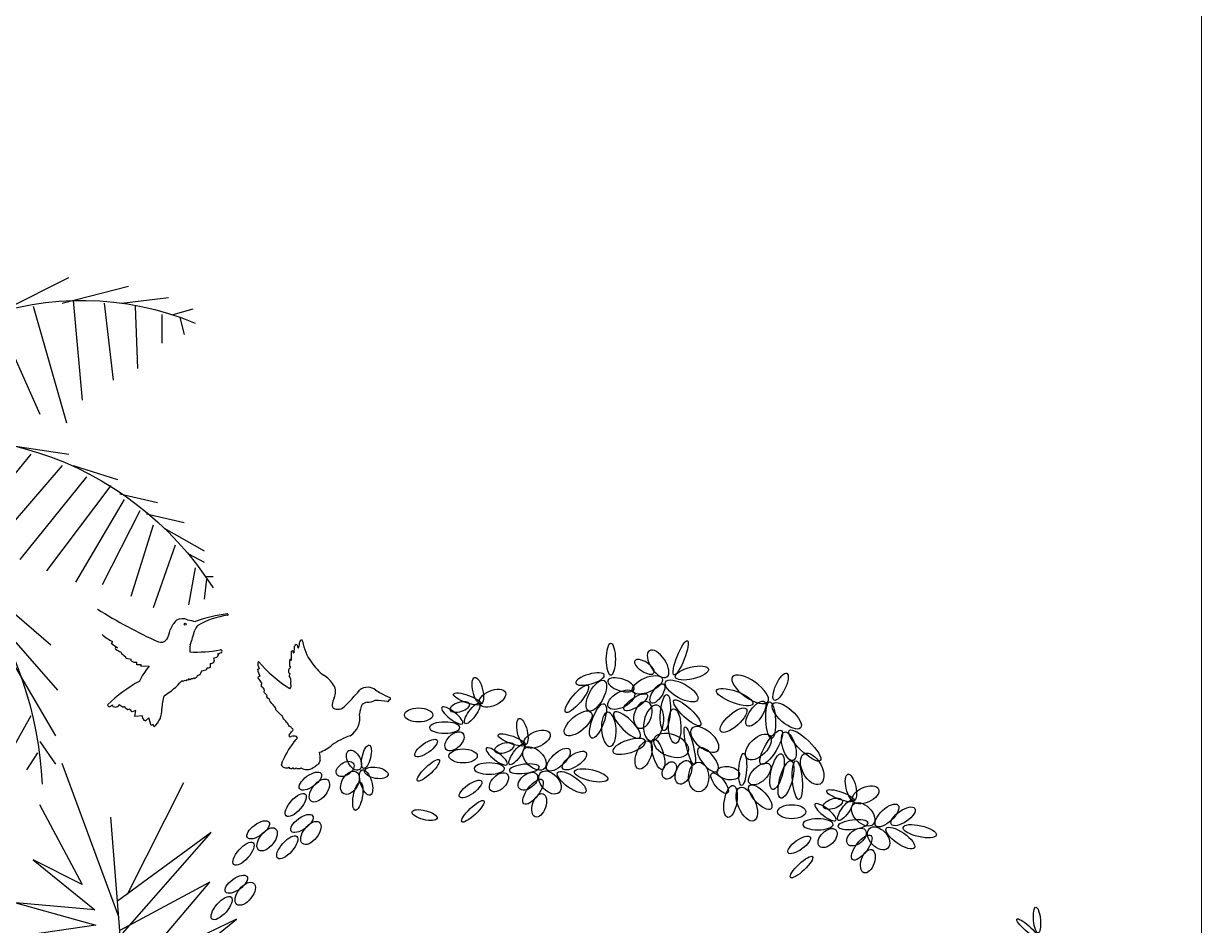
# Model space of a CAD drawing. Header units: millimetres. Extents: x 485872 to 486142, y -52344 to -52207.
# Drawn here: x 485877.634 to 485881.462, y -52334.176 to -52331.244 of the extents above; entities that cross this region are included whole.
import ezdxf

# ---------------------------------------------------------------- set-up
doc = ezdxf.new("R2010")
doc.units = ezdxf.units.MM
doc.header["$LTSCALE"] = 15

# ---------------------------------------------------------------- blocks, each defined once
blk = doc.blocks.new('E39')
at = {"color": 97}
for p, q in [((36.4331, 15.4084), (36.3248, 15.463)), ((36.2321, 15.4184), (36.1509, 15.4283)), ((36.263, 15.4184), (36.2475, 15.2845)), ((36.3171, 15.4233), (36.3016, 15.2498)), ((36.1431, 15.3985), (36.1083, 15.4084)), ((36.3867, 15.4134), (36.3287, 15.2102)), ((36.4524, 15.3985), (36.3751, 15.2251)), ((36.1315, 15.3936), (36.1238, 15.3638)), ((36.4254, 15.1705), (36.3248, 15.1557)), ((36.3906, 15.1557), (36.4717, 15.0566)), ((36.3171, 15.1359), (36.2398, 15.1111)), ((36.3364, 15.1359), (36.4215, 15.0367)), ((36.2939, 15.116), (36.4099, 14.9723)), ((36.2514, 15.1012), (36.3635, 14.9525)), ((36.2359, 15.0863), (36.1702, 15.0714)), ((36.2282, 15.0764), (36.3132, 14.9327)), ((36.1895, 15.0516), (36.1238, 15.0367)), ((36.1586, 15.0268), (36.089, 14.9872)), ((36.1161, 14.9822), (36.089, 14.9673)), ((36.1045, 14.9574), (36.1161, 14.893)), ((36.0852, 14.9426), (36.0736, 14.9426)), ((36.0852, 14.9376), (36.089, 14.9029)), ((36.3751, 14.6551), (36.348, 14.6155)), ((36.379, 14.6353), (36.3983, 14.6056))]:
    blk.add_line(p, q, dxfattribs=at)
at = {"color": 84}
for p, q in [((36.3364, 15.4184), (36.2205, 15.4481)), ((36.1625, 15.3985), (36.1625, 15.349)), ((36.2089, 15.4134), (36.205, 15.3044)), ((36.2011, 15.0566), (36.2668, 14.9277)), ((36.1779, 15.0318), (36.2166, 14.9079)), ((36.1393, 14.9971), (36.1779, 14.888)), ((36.4949, 14.9426), (36.3558, 14.8236)), ((36.4524, 14.8682), (36.3442, 14.7443)), ((36.4176, 14.784), (36.348, 14.665)), ((36.3906, 14.6997), (36.4408, 14.6105))]:
    blk.add_line(p, q, dxfattribs=at)
at = {"color": 97}
for centre, radius, start, end in [((36.303, 14.9052), 0.518, 27.6712, 112.5305), ((36.5525, 14.618), 0.5677, 68.3831, 147.5322), ((37.0256, 14.5512), 0.655, 113.7592, 177.4133)]:
    blk.add_arc(centre, radius, start, end, dxfattribs=at)
blk = doc.blocks.new('e48')
at = {"color": 100}
for p, q in [((26.378, 10.443), (26.5088, 10.7969)), ((26.3581, 10.4955), (26.228, 10.753)), ((26.5615, 10.7023), (26.4623, 10.5173)), ((26.3745, 10.3985), (26.1646, 10.6376)), ((26.1646, 10.6376), (26.3809, 10.4788)), ((26.5754, 10.5746), (26.4336, 10.4593)), ((26.4623, 10.5173), (26.5754, 10.5746)), ((26.3327, 10.3288), (26.1674, 10.5228)), ((26.1674, 10.5228), (26.3755, 10.4112)), ((26.6156, 10.4749), (26.4307, 10.4234)), ((26.4336, 10.4593), (26.6156, 10.4749)), ((26.344, 10.2435), (26.1063, 10.4373)), ((26.1063, 10.4373), (26.3675, 10.3121)), ((26.4307, 10.4234), (26.6154, 10.3966))]:
    blk.add_line(p, q, dxfattribs=at)
at = {"color": 97}
blk.add_line((26.3447, 10.0264), (26.3964, 10.6733), dxfattribs=at)
blk = doc.blocks.new('m4')
at = {"color": 60, "extrusion": (0, 0, -1)}
for centre, major_axis, ratio in [((1153027.7, 194071.54), (-1.83, 4.63), 0.208689), ((1153000.65, 194063.72), (-1.69, 3.64), 0.329118), ((1153024.65, 194067.45), (-4.5, 1.08), 0.34686), ((1153082.63, 194062.66), (0.83, 3.57), 0.360462), ((1153013.07, 194060.92), (4.92, 1.81), 0.306393), ((1153078.67, 194060.65), (-3.51, 1.56), 0.540694), ((1153085.5, 194060.42), (3.7, 1.33), 0.264339), ((1153084.18, 194056.46), (-1.92, 2.71), 0.313033), ((1153070.58, 194051.56), (0.83, 3.57), 0.360462), ((1153066.62, 194049.55), (-3.51, 1.56), 0.540694), ((1153073.45, 194049.32), (3.7, 1.33), 0.264339), ((1153072.14, 194045.36), (-1.92, 2.71), 0.313033), ((1153010.9, 194041.31), (-0.29, 4.36), 0.237905), ((1153056.47, 194043.73), (-3.17, 2.17), 0.417809), ((1153060.83, 194043.97), (-2.98, 2.82), 0.437157), ((1153067.3, 194044.27), (2.73, 2.7), 0.614425), ((1153112.8, 194044.76), (-0.76, 3.14), 0.35072), ((1153116.2, 194043.84), (1.38, 2.63), 0.572499), ((1152981.58, 194036.44), (0.83, 3.57), 0.360462), ((1152977.62, 194034.43), (-3.51, 1.56), 0.540694), ((1152984.45, 194034.2), (3.7, 1.33), 0.264339), ((1152978.29, 194029.15), (2.73, 2.7), 0.614425), ((1152983.13, 194030.24), (-1.92, 2.71), 0.313033), ((1152967.46, 194028.61), (-3.17, 2.17), 0.417809), ((1152971.83, 194028.85), (-2.98, 2.82), 0.437157)]:
    blk.add_ellipse(centre, major_axis=major_axis, ratio=ratio, dxfattribs=at)
at = {"color": 60}
for centre, major_axis, ratio in [((1153033.81, 194069.92), (2.38, 3.55), 0.485521), ((1153046.61, 194071.19), (0, 4.28), 0.308968), ((1153037.53, 194069.12), (2.56, 1.66), 0.432555), ((1153008.89, 194063.03), (4.78, 3.36), 0.403503), ((1153043.86, 194064.24), (3.57, 1.15), 0.427525), ((1153089.56, 194055.95), (2.83, 2.19), 0.290128), ((1153091.6, 194052.66), (4.1, 0), 0.368132), ((1153077.51, 194044.85), (2.83, 2.19), 0.290128), ((1153079.55, 194041.56), (4.1, 0), 0.368132), ((1152988.51, 194029.73), (2.83, 2.19), 0.290128), ((1152990.55, 194026.44), (4.1, 0), 0.368132)]:
    blk.add_ellipse(centre, major_axis=major_axis, ratio=ratio, dxfattribs=at)
for centre, major_axis, ratio in [((1153052.24, 194065.81), (-3.86, 1.1), 0.329118), ((1153035.01, 194053.91), (-0.93, 4.8), 0.540694), ((1153037.92, 194056.1), (-1.18, 3.56), 0.628714), ((1153042.23, 194053.37), (3.49, 3.42), 0.328278), ((1153047.17, 194052.18), (0.32, 4.62), 0.428474), ((1153021.18, 194049.44), (3.54, 2.98), 0.510088), ((1153030.3, 194047.83), (4.67, 1.72), 0.588123), ((1153041.65, 194047.57), (-4.4, 1.43), 0.367264), ((1153020.3, 194043.96), (2.53, 3.12), 0.423152), ((1153014.79, 194040.31), (3.11, 0.48), 0.540694), ((1153070.03, 194041.49), (-4.07, 0.48), 0.299107), ((1152981.03, 194026.37), (-4.07, 0.48), 0.299107)]:
    blk.add_ellipse(centre, major_axis=major_axis, ratio=ratio, start_param=3.141593, end_param=9.424778, dxfattribs=at)
at = {"color": 60, "extrusion": (0, 0, -1)}
for centre, major_axis, ratio in [((1153027.46, 194062.58), (4.35, 2.42), 0.398406), ((1153034, 194061.91), (-1.69, 2.55), 0.432555), ((1153036.71, 194064.24), (-4.01, 1.72), 0.454183), ((1153050.54, 194061.32), (-2.16, 4.09), 0.428474), ((1153055.83, 194060.43), (-3.03, 3.61), 0.28036), ((1153031.85, 194056.71), (-0.42, 4.87), 0.270347), ((1153039.88, 194059.52), (-3.14, 2.06), 0.35208), ((1153043.81, 194060.22), (-3.53, 1.91), 0.517185), ((1152998.97, 194055.84), (3.74, 3.28), 0.398406), ((1153003.33, 194054.7), (0.28, 4.97), 0.265604), ((1153007.34, 194056.41), (-2.35, 3.26), 0.423152), ((1153013.39, 194054.68), (-3.46, 3.07), 0.367264), ((1153025.92, 194056.65), (3.61, 3.42), 0.265604), ((1153050.09, 194054.45), (-1.71, 4.67), 0.322519), ((1153087.53, 194058.24), (-2.57, 0.85), 0.488369), ((1153098.67, 194056.08), (-3.84, 0), 0.49154), ((1153029.34, 194053.04), (0.2, 4.71), 0.360462), ((1153055.45, 194053.8), (-3.53, 2.99), 0.448878), ((1152994.09, 194047.79), (4.2, 4.07), 0.274382), ((1152998.41, 194047.61), (1.14, 3.85), 0.423152), ((1153003.19, 194047.31), (-2.75, 4.56), 0.30137), ((1153025.25, 194047.74), (1.24, 5.09), 0.180231), ((1153088.96, 194048.94), (-2.22, 2.22), 0.600771), ((1153006.67, 194047.4), (-3.07, 3.1), 0.540694), ((1153033.81, 194045.43), (1.16, 4.12), 0.331037), ((1153037.75, 194045.23), (-1.39, 3.77), 0.493677), ((1153075.49, 194047.14), (-2.57, 0.85), 0.488369), ((1153096.66, 194047.1), (-2.97, 2.14), 0.360462), ((1152992.11, 194041.47), (2.14, 4.1), 0.571299), ((1153001.61, 194040.74), (-1.17, 4.84), 0.322519), ((1153086.62, 194044.98), (-3.84, 0), 0.49154), ((1152996.1, 194038.44), (0.42, 5.22), 0.252324), ((1152999.18, 194038.61), (-1.4, 5.05), 0.324416), ((1153006.3, 194040.09), (-2.69, 2.61), 0.528119), ((1153022.83, 194039.24), (0, 4.02), 0.681744), ((1153026.93, 194040.53), (-1.32, 3.14), 0.582286), ((1153030.78, 194041.05), (-1.25, 2.2), 0.671206), ((1153096.03, 194041.08), (-2.97, 2.83), 0.253091), ((1153110.12, 194040.39), (3.18, 0.55), 0.467627), ((1153118.57, 194041.46), (-2.23, 1.53), 0.627902), ((1153017.15, 194037.6), (2.14, 2.65), 0.38819), ((1153051.96, 194039.71), (4.51, 1.03), 0.326457), ((1153057.22, 194037.85), (3.81, 2.62), 0.34686), ((1153063.09, 194037.78), (2.49, 2.69), 0.643683), ((1153067.68, 194035.28), (-2.48, 3.27), 0.39114), ((1153069.08, 194038.12), (-2.37, 1.93), 0.617936), ((1153076.91, 194037.84), (-2.22, 2.22), 0.600771), ((1153112.88, 194037.79), (1.05, 3.42), 0.422005), ((1153117.27, 194037.71), (-1.69, 2.96), 0.637741), ((1153125.55, 194035.59), (-2.26, 2.89), 0.540694), ((1153127.97, 194038.16), (-2.9, 2.09), 0.44838), ((1153006.14, 194033.82), (2.9, 3.14), 0.397244), ((1153009.8, 194031.91), (1.9, 4.5), 0.482762), ((1153014.19, 194032.65), (-0.72, 4.31), 0.389299), ((1153084.62, 194036), (-2.97, 2.14), 0.360462), ((1153115.13, 194034.01), (-0.68, 3.78), 0.319501), ((1152986.48, 194032.02), (-2.57, 0.85), 0.488369), ((1153066.01, 194031.58), (-1.06, 3.14), 0.540694), ((1153083.98, 194029.98), (-2.97, 2.83), 0.253091), ((1153131.95, 194031.69), (-2.59, 2.96), 0.408524), ((1152997.62, 194029.86), (-3.84, 0), 0.49154), ((1153097.06, 194028.96), (3.38, 0.88), 0.351451), ((1153130.27, 194026.68), (-2.9, 2.09), 0.44838), ((1152962.96, 194024.59), (4.51, 1.03), 0.326457), ((1152968.21, 194022.72), (3.81, 2.62), 0.34686), ((1153127.85, 194024.11), (-2.26, 2.89), 0.540694), ((1153142.12, 194024.96), (-2.9, 2.09), 0.44838), ((1152974.09, 194022.66), (2.49, 2.69), 0.643683), ((1152978.67, 194020.16), (-2.48, 3.27), 0.39114), ((1152980.08, 194023), (-2.37, 1.93), 0.617936), ((1152987.91, 194022.72), (-2.22, 2.22), 0.600771), ((1152995.62, 194020.88), (-2.97, 2.14), 0.360462), ((1153134.25, 194020.21), (-2.59, 2.96), 0.408524), ((1153139.7, 194022.38), (-2.26, 2.89), 0.540694), ((1152977, 194016.46), (-1.06, 3.14), 0.540694), ((1153146.1, 194018.49), (-2.59, 2.96), 0.408524), ((1152994.98, 194014.86), (-2.97, 2.83), 0.253091), ((1153145.63, 194007.65), (-2.26, 2.89), 0.540694), ((1153148.05, 194010.23), (-2.9, 2.09), 0.44838), ((1153152.03, 194003.75), (-2.59, 2.96), 0.408524)]:
    blk.add_ellipse(centre, major_axis=major_axis, ratio=ratio, start_param=3.141593, end_param=9.424778, dxfattribs=at)
at = {"color": 116, "extrusion": (0, 0, -1)}
for centre, major_axis, ratio in [((1152931.2, 194000.5), (0.31, 3.48), 0.270347), ((1152933.9, 193998.35), (2.75, 2.43), 0.205978)]:
    blk.add_ellipse(centre, major_axis=major_axis, ratio=ratio, dxfattribs=at)

msp = doc.modelspace()

# ---------------------------------------------------------------- linework, layer by layer
at = {"linetype": 'Continuous', "lineweight": 13}
msp.add_line((485881.4616, -52334.3766), (485881.4616, -52331.0968), dxfattribs=at)
for p, q in [((485877.9388, -52333.2747), (485877.9188, -52333.259)), ((485877.9674, -52333.3083), (485877.9645, -52333.3011)), ((485878.264, -52333.2919), (485878.2676, -52333.2969)), ((485878.5044, -52333.3127), (485878.5044, -52333.2839)), ((485877.9831, -52333.3111), (485877.9674, -52333.3083)), ((485877.9831, -52333.3154), (485877.9831, -52333.3111)), ((485878.0017, -52333.3283), (485878.0017, -52333.3197)), ((485878.016, -52333.3283), (485878.0017, -52333.3283)), ((485878.016, -52333.334), (485878.016, -52333.3283)), ((485878.0417, -52333.3333), (485878.016, -52333.334)), ((485878.229, -52333.339), (485878.2269, -52333.3461)), ((485878.2397, -52333.3247), (485878.2405, -52333.3369)), ((485878.1647, -52333.3769), (485878.1618, -52333.3811)), ((485878.169, -52333.379), (485878.1647, -52333.3769)), ((485878.1697, -52333.374), (485878.169, -52333.379)), ((485878.174, -52333.3776), (485878.1697, -52333.374)), ((485878.179, -52333.3747), (485878.174, -52333.3776)), ((485878.1833, -52333.3747), (485878.179, -52333.3747)), ((485878.1868, -52333.3711), (485878.1833, -52333.3747)), ((485878.2061, -52333.3611), (485878.1983, -52333.364)), ((485878.2119, -52333.349), (485878.2061, -52333.3611)), ((485878.2269, -52333.3461), (485878.2119, -52333.349)), ((485878.1518, -52333.3833), (485878.1482, -52333.3804)), ((485878.1575, -52333.3797), (485878.1518, -52333.3833)), ((485878.1618, -52333.3811), (485878.1575, -52333.3797)), ((485878.4159, -52333.4138), (485878.4163, -52333.412)), ((485877.9574, -52333.4676), (485877.9445, -52333.459)), ((485877.9717, -52333.4754), (485877.9645, -52333.469)), ((485877.9788, -52333.4726), (485877.9717, -52333.4754)), ((485877.9867, -52333.4818), (485877.9788, -52333.4726)), ((485877.9981, -52333.4768), (485877.9867, -52333.4818)), ((485877.9953, -52333.4968), (485877.9981, -52333.4768)), ((485878.0203, -52333.4947), (485877.9953, -52333.4968)), ((485878.0217, -52333.5026), (485878.0203, -52333.4947)), ((485878.041, -52333.5011), (485878.031, -52333.5097)), ((485878.0489, -52333.5261), (485878.041, -52333.5011)), ((485878.0546, -52333.5226), (485878.0489, -52333.5261)), ((485878.0582, -52333.5304), (485878.0546, -52333.5226)), ((485878.4988, -52333.5288), (485878.4981, -52333.5284)), ((485878.4996, -52333.5291), (485878.4988, -52333.5288)), ((485878.4714, -52333.6533), (485878.4767, -52333.6398)), ((485878.598, -52333.6381), (485878.5948, -52333.6477)), ((485878.5948, -52333.6477), (485878.5895, -52333.6526))]:
    msp.add_line(p, q)
msp.add_circle((485878.1589, -52333.1963), 0.00347)
for centre, radius, start, end in [((485878.7957, -52331.6697), 1.7419, 238.0436, 245.4431), ((485878.1816, -52333.2404), 0.0757, 131.8188, 160.1451), ((485878.1507, -52333.218), 0.0393, 66.9561, 120.0453), ((485878.4099, -52332.1449), 1.0652, 256.7721, 258.19), ((485878.3606, -52333.6598), 0.5014, 97.4568, 109.6629), ((485878.3302, -52333.4229), 0.2575, 97.5938, 120.2706), ((485878.2959, -52333.1651), 0.00253, 278.0901, 98.1842), ((485878.0138, -52333.1966), 0.0983, 329.2225, 349.3558), ((485876.9021, -52332.8383), 1.3426, 341.5137, 343.6542), ((485878.2251, -52333.2272), 0.0363, 132.6568, 162.3584), ((485877.9967, -52333.1093), 0.1617, 228.1192, 242.9072), ((485877.9124, -52333.2497), 0.0113, 304.668, 341.5474), ((485878.0798, -52333.2311), 0.0242, 250.6934, 319.5315), ((485878.2546, -52333.2804), 0.0809, 168.2844, 184.5574), ((485878.52, -52333.2682), 0.00531, 97.0553, 172.8925), ((485878.5169, -52333.2708), 0.0082, 0.4018, 72.5865), ((485878.4597, -52333.2495), 0.0718, 341.3473, 356.7903), ((485878.536, -52333.2529), 0.00473, 13.0787, 187.1744), ((485878.6986, -52333.2268), 0.1599, 189.0087, 215.8097), ((485877.9352, -52333.2754), 0.00364, 11.2652, 258.6882), ((485877.9776, -52333.2148), 0.0773, 236.0822, 248.6641), ((485877.9773, -52333.2727), 0.0311, 206.9813, 245.8595), ((485878.1903, -52332.7778), 0.5093, 268.1592, 279.2976), ((485878.2535, -52333.2896), 0.0159, 269.2418, 332.6445), ((485878.267, -52333.2864), 0.0062, 241.6044, 335.2379), ((485878.2745, -52333.2847), 0.00466, 246.8873, 113.1102), ((485878.5063, -52333.2872), 0.00384, 347.9187, 119.1279), ((485878.5116, -52333.288), 0.00157, 179.5612, 330.3215), ((485878.3269, -52333.2633), 0.1878, 352.2035, 358.7137), ((485878.5263, -52333.2716), 0.00159, 143.4969, 329.0897), ((485877.9971, -52333.2974), 0.0228, 232.2582, 281.7729), ((485878.1788, -52333.4541), 0.1827, 138.6227, 156.7205), ((485878.2259, -52333.2907), 0.0484, 273.7052, 287.5172), ((485878.2405, -52333.3127), 0.012, 266.5859, 298.4523), ((485878.244, -52333.3135), 0.01, 282.2965, 357.1848), ((485878.2561, -52333.3095), 0.00493, 124.0175, 245.5167), ((485878.394, -52333.3348), 0.00816, 268.1734, 312.9139), ((485878.4219, -52333.3263), 0.0266, 160.4597, 213.0142), ((485878.723, -52333.0448), 0.4251, 219.8901, 238.2125), ((485878.5063, -52333.3486), 0.0118, 122.5885, 236.6515), ((485878.5008, -52333.3139), 0.00239, 70.9077, 208.568), ((485877.7865, -52333.3296), 0.7123, 359.5994, 1.1702), ((485878.4995, -52333.3366), 0.00212, 282.8799, 109.5594), ((485878.503, -52333.3121), 0.00153, 163.3002, 338.6054), ((485878.7302, -52333.2079), 0.1966, 214.91, 231.8899), ((485878.1897, -52333.3692), 0.00347, 214.5461, 325.4532), ((485878.1907, -52333.3638), 0.00762, 284.4476, 358.1873), ((485878.5444, -52333.3068), 0.1549, 193.5118, 202.2727), ((485878.4161, -52333.3917), 0.0302, 119.9383, 133.7563), ((485878.4066, -52333.3673), 0.0117, 192.8287, 223.3537), ((485878.5456, -52333.2816), 0.1747, 212.4229, 217.8129), ((485878.5051, -52333.3647), 0.00815, 130.2776, 217.694), ((485878.4858, -52333.3808), 0.0171, 354.3098, 40.8226), ((485878.5672, -52333.437), 0.0853, 29.8931, 60.8034), ((485878.2423, -52333.807), 0.484, 118.5432, 134.0214), ((485877.9717, -52333.2287), 0.2328, 300.6473, 319.3342), ((485878.4473, -52333.394), 0.042, 176.7766, 188.207), ((485878.4065, -52333.3902), 0.00182, 233.0938, 53.1389), ((485878.4027, -52333.4133), 0.0136, 5.4905, 77.1713), ((485878.4185, -52333.4165), 0.0037, 134.8411, 239.4166), ((485878.4906, -52333.397), 0.0125, 312.8078, 25.667), ((485878.5105, -52333.3879), 0.00947, 145.5238, 202.8771), ((485878.6066, -52333.417), 0.0412, 332.4469, 33.0548), ((485877.1707, -52332.0282), 2.0814, 316.3228, 318.3497), ((485878.7525, -52333.4417), 0.0403, 88.0378, 131.2406), ((485878.7523, -52333.4417), 0.0402, 51.6323, 87.8313), ((485878.8861, -52333.2542), 0.1901, 235.0952, 241.2147), ((485878.2233, -52333.4732), 0.1401, 161.6082, 179.452), ((485878.4586, -52333.3881), 0.0525, 216.9655, 230.7418), ((485878.4263, -52333.4318), 0.00317, 107.4849, 229.8707), ((485878.4308, -52333.4316), 0.00699, 201.8305, 264.4778), ((485878.4286, -52333.4436), 0.00527, 335.1747, 73.3089), ((485878.3523, -52333.5276), 0.1152, 34.1797, 45.2369), ((485878.7328, -52333.4752), 0.0978, 156.4033, 169.8543), ((485878.7662, -52333.5113), 0.063, 104.3373, 120.5886), ((485878.7494, -52333.3898), 0.0605, 271.1829, 296.2681), ((485878.5689, -52335.7542), 2.3194, 83.8741, 84.8737), ((485879.0609, -52332.8982), 0.5867, 242.9957, 246.1375), ((485878.817, -52333.444), 0.00411, 261.8, 21.9745), ((485878.8218, -52333.4384), 0.00414, 255.778, 64.5996), ((485877.9131, -52333.4566), 0.00754, 198.601, 341.3989), ((485877.9324, -52333.4523), 0.0139, 208.9807, 331.0194), ((485877.961, -52333.4683), 0.00364, 348.7424, 168.656), ((485878.0072, -52333.474), 0.076, 312.0882, 1.6498), ((485878.4397, -52333.4745), 0.0141, 358.5871, 55.9597), ((485878.5574, -52333.3895), 0.1343, 219.4945, 230.08), ((485878.467, -52333.5015), 0.00999, 357.9109, 65.3398), ((485878.6486, -52333.4603), 0.0123, 169.0944, 209.0959), ((485878.6528, -52333.4539), 0.0194, 219.654, 273.9831), ((485878.6533, -52333.4356), 0.0377, 271.2393, 307.1584), ((485878.6588, -52333.5017), 0.0681, 302.1119, 11.1261), ((485878.8041, -52333.4929), 0.0785, 152.882, 176.7926), ((485878.0296, -52333.502), 0.00787, 184.2891, 280.6187), ((485878.3078, -52333.6581), 0.2303, 34.1189, 42.7083), ((485878.495, -52333.5412), 0.0128, 27.0634, 73.8219), ((485878.5005, -52333.5582), 0.00454, 126.8922, 306.8842), ((485878.4309, -52333.4877), 0.0946, 314.9941, 323.4328), ((485878.5121, -52333.5884), 0.028, 71.4617, 108.5379), ((485878.5056, -52333.5397), 0.00448, 285.483, 79.2908), ((485878.5171, -52333.566), 0.00572, 280.0135, 46.9594), ((485878.7729, -52333.7863), 0.2399, 108.9312, 124.6054), ((485878.751, -52333.76), 0.2995, 141.0307, 156.3276), ((485878.5637, -52333.5114), 0.1063, 287.1575, 313.259), ((485878.5227, -52333.6341), 0.0754, 356.986, 16.2515), ((485878.4841, -52333.6496), 0.0133, 196.3764, 255.2381), ((485878.4873, -52333.6498), 0.0142, 242.3631, 306.0034), ((485878.503, -52333.6579), 0.0081, 204.9968, 322.9965), ((485878.5147, -52333.6619), 0.00524, 188.9566, 342.8765), ((485878.5269, -52333.6547), 0.0114, 230.6113, 312.1843), ((485878.5544, -52333.6347), 0.0347, 235.0441, 307), ((485878.5499, -52333.6105), 0.0577, 296.0847, 313.2621)]:
    msp.add_arc(centre, radius, start, end)

# ---------------------------------------------------------------- block references
at = {"lineweight": 5}
for name, p, xscale, yscale, zscale in [('E39', (485945.6046, -52360.9415), -1.867160084307194, 1.867160084307194, 1.867160084307194), ('e48', (485915.0502, -52348.8383), -1.40674330946058, 1.40674330946058, 1.40674330946058)]:
    msp.add_blockref(name, p, dxfattribs=dict(at, xscale=xscale, yscale=yscale, zscale=zscale))
at = {"xscale": -0.012, "yscale": 0.012, "zscale": 0.012}
msp.add_blockref('m4', (499716.1016, -54662.1646), dxfattribs=at)

doc.saveas('drawing.dxf')
